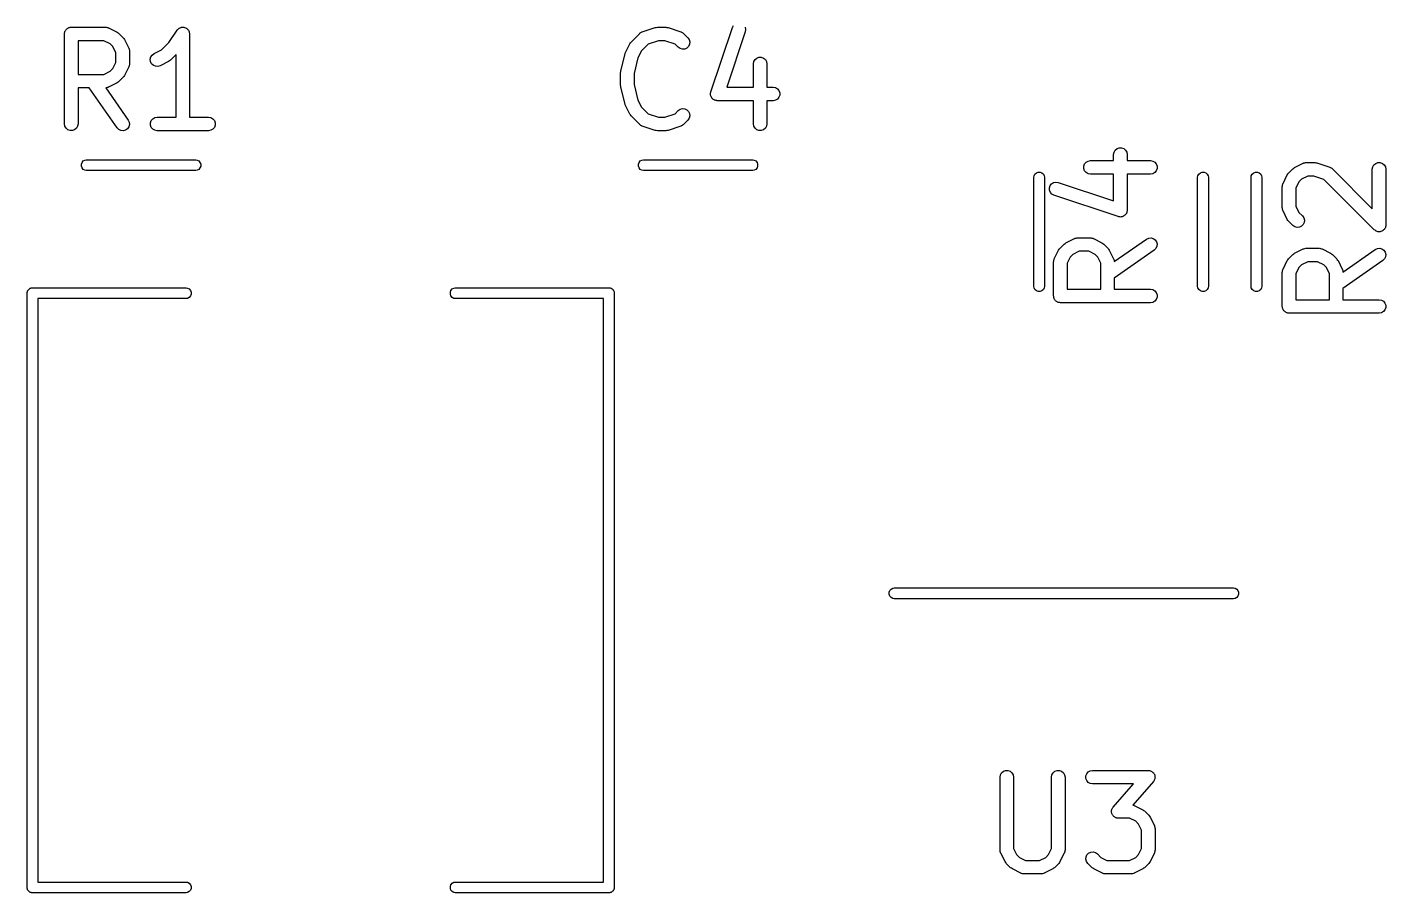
# Model space of a CAD drawing. Extents: x 51.7 to 144.6, y -96 to -33.3.
# Drawn here: x 119.42 to 134.51, y -70.84 to -61.23 of the extents above; entities that cross this region are included whole.
import ezdxf

# ---------------------------------------------------------------- set-up
doc = ezdxf.new("R2010")
doc.units = 0
doc.header["$MEASUREMENT"] = 0
doc.layers.add('BLACK', color=7, linetype='CONTINUOUS')

msp = doc.modelspace()

# ---------------------------------------------------------------- linework, layer by layer
at = {"layer": 'BLACK', "linetype": 'CONTINUOUS'}
for p, q in [((119.845, -61.27), (119.847, -61.2639)), ((119.847, -61.2639), (119.851, -61.2589)), ((119.851, -61.2589), (119.854, -61.2532)), ((119.854, -61.2532), (119.859, -61.249)), ((119.859, -61.249), (119.864, -61.2439)), ((119.864, -61.2439), (119.869, -61.2406)), ((119.869, -61.2406), (119.874, -61.2364)), ((119.874, -61.2364), (119.881, -61.2342)), ((119.881, -61.2342), (119.886, -61.2309)), ((119.886, -61.2309), (119.893, -61.2298)), ((119.893, -61.2298), (119.899, -61.2275)), ((119.899, -61.2275), (119.905, -61.2275)), ((119.905, -61.2275), (119.912, -61.2264)), ((119.912, -61.2264), (120.293, -61.2264)), ((120.293, -61.2264), (120.297, -61.2271)), ((120.297, -61.2271), (120.301, -61.2269)), ((120.301, -61.2269), (120.31, -61.2294)), ((120.31, -61.2294), (120.319, -61.2309)), ((120.319, -61.2309), (120.322, -61.2331)), ((120.322, -61.2331), (120.326, -61.2343)), ((120.326, -61.2343), (120.422, -61.2819)), ((120.996, -61.3965), (121.088, -61.2598)), ((121.088, -61.2598), (121.09, -61.2568)), ((121.09, -61.2568), (121.093, -61.2532)), ((121.093, -61.2532), (121.099, -61.2474)), ((121.099, -61.2474), (121.106, -61.2409)), ((121.106, -61.2409), (121.109, -61.2391)), ((121.109, -61.2391), (121.112, -61.2364)), ((121.112, -61.2364), (121.121, -61.2334)), ((121.121, -61.2334), (121.129, -61.2294)), ((121.129, -61.2294), (121.133, -61.2289)), ((121.133, -61.2289), (121.137, -61.2275)), ((121.137, -61.2275), (121.146, -61.2275)), ((121.146, -61.2275), (121.155, -61.2265)), ((121.155, -61.2265), (121.159, -61.2275)), ((121.159, -61.2275), (121.163, -61.2275)), ((121.163, -61.2275), (121.171, -61.2306)), ((121.171, -61.2306), (121.18, -61.2327)), ((121.18, -61.2327), (121.184, -61.235)), ((121.184, -61.235), (121.188, -61.2364)), ((121.188, -61.2364), (121.194, -61.2422)), ((121.194, -61.2422), (121.202, -61.2471)), ((121.202, -61.2471), (121.204, -61.2505)), ((121.204, -61.2505), (121.207, -61.2532)), ((121.207, -61.2532), (121.212, -61.2609)), ((121.212, -61.2609), (121.217, -61.2681)), ((126.254, -61.2778), (126.397, -61.2302)), ((126.397, -61.2302), (126.409, -61.2285)), ((126.409, -61.2285), (126.421, -61.2264)), ((126.421, -61.2264), (126.516, -61.2264)), ((126.516, -61.2264), (126.528, -61.2285)), ((126.528, -61.2285), (126.54, -61.2302)), ((126.54, -61.2302), (126.682, -61.2778)), ((127.016, -61.9443), (127.254, -61.23)), ((127.254, -61.23), (127.267, -61.2071)), ((127.395, -61.2262), (127.4, -61.2517)), ((127.4, -61.2517), (127.397, -61.2775)), ((119.837, -61.3014), (119.838, -61.2949)), ((119.837, -62.3014), (119.837, -61.3014)), ((119.838, -61.2884), (119.84, -61.2822)), ((119.838, -61.2949), (119.838, -61.2884)), ((119.84, -61.2822), (119.841, -61.2757)), ((119.841, -61.2757), (119.845, -61.27)), ((119.987, -61.3764), (119.987, -61.7502)), ((120.275, -61.3764), (119.987, -61.3764)), ((120.344, -61.4106), (120.275, -61.3764)), ((120.374, -61.441), (120.344, -61.4106)), ((120.422, -61.2819), (120.431, -61.2891)), ((120.431, -61.2891), (120.441, -61.296)), ((120.441, -61.296), (120.489, -61.3436)), ((120.489, -61.3436), (120.496, -61.3534)), ((120.496, -61.3534), (120.503, -61.3631)), ((120.503, -61.3631), (120.55, -61.4583)), ((120.915, -61.4778), (120.996, -61.3965)), ((121.217, -61.2681), (121.218, -61.2721)), ((121.218, -61.2721), (121.22, -61.2757)), ((121.22, -61.2757), (121.222, -61.2845)), ((121.222, -61.2845), (121.225, -61.2931)), ((121.225, -61.2931), (121.224, -61.2973)), ((121.224, -61.2973), (121.225, -61.3014)), ((121.225, -61.3014), (121.225, -62.2264)), ((126.068, -61.5059), (126.115, -61.4107)), ((126.115, -61.4107), (126.123, -61.401)), ((126.123, -61.401), (126.129, -61.3912)), ((126.129, -61.3912), (126.225, -61.296)), ((126.225, -61.296), (126.228, -61.2935)), ((126.228, -61.2935), (126.231, -61.2903)), ((126.231, -61.2903), (126.239, -61.2861)), ((126.239, -61.2861), (126.246, -61.281)), ((126.318, -61.4146), (126.244, -61.4887)), ((126.246, -61.281), (126.25, -61.2799)), ((126.25, -61.2799), (126.254, -61.2778)), ((126.433, -61.3764), (126.318, -61.4146)), ((126.504, -61.3764), (126.433, -61.3764)), ((126.618, -61.4146), (126.504, -61.3764)), ((126.653, -61.4497), (126.618, -61.4146)), ((126.682, -61.2778), (126.686, -61.2799)), ((126.686, -61.2799), (126.69, -61.281)), ((126.69, -61.281), (126.698, -61.2861)), ((126.698, -61.2861), (126.705, -61.2903)), ((126.705, -61.2903), (126.708, -61.2935)), ((126.708, -61.2935), (126.712, -61.296)), ((126.712, -61.296), (126.759, -61.3436)), ((126.759, -61.3436), (126.774, -61.3649)), ((126.779, -61.416), (126.768, -61.4396)), ((126.774, -61.3649), (126.781, -61.3901)), ((126.781, -61.3901), (126.779, -61.416)), ((127.397, -61.2775), (127.191, -61.893)), ((120.408, -61.5096), (120.374, -61.441)), ((120.408, -61.617), (120.408, -61.5096)), ((120.55, -61.4583), (120.552, -61.4625)), ((120.552, -61.4625), (120.554, -61.4662)), ((120.554, -61.4662), (120.555, -61.4749)), ((120.555, -61.4749), (120.558, -61.4833)), ((120.558, -61.4833), (120.558, -61.4876)), ((120.558, -61.4876), (120.558, -61.4919)), ((120.558, -61.4919), (120.558, -61.6347)), ((120.789, -61.5826), (120.795, -61.5573)), ((120.795, -61.5573), (120.81, -61.5355)), ((120.81, -61.5355), (120.831, -61.52)), ((120.831, -61.52), (120.915, -61.4778)), ((121.075, -61.5301), (121.013, -61.5925)), ((121.075, -62.2264), (121.075, -61.5301)), ((126.015, -61.7118), (126.062, -61.5213)), ((126.062, -61.5213), (126.065, -61.5138)), ((126.065, -61.5138), (126.068, -61.5059)), ((126.206, -61.5657), (126.162, -61.7392)), ((126.244, -61.4887), (126.206, -61.5657)), ((126.675, -61.4646), (126.653, -61.4497)), ((126.7, -61.4713), (126.675, -61.4646)), ((126.726, -61.4691), (126.7, -61.4713)), ((126.749, -61.4581), (126.726, -61.4691)), ((126.768, -61.4396), (126.749, -61.4581)), ((127.526, -61.5698), (127.55, -61.5609)), ((127.55, -61.5609), (127.576, -61.5609)), ((127.576, -61.5609), (127.601, -61.5698)), ((120.275, -61.7502), (120.344, -61.7159)), ((120.344, -61.7159), (120.374, -61.6855)), ((120.374, -61.6855), (120.408, -61.617)), ((120.55, -61.6683), (120.503, -61.7635)), ((120.552, -61.6641), (120.55, -61.6683)), ((120.554, -61.6604), (120.552, -61.6641)), ((120.555, -61.6517), (120.554, -61.6604)), ((120.558, -61.6433), (120.555, -61.6517)), ((120.558, -61.6347), (120.558, -61.639)), ((120.558, -61.639), (120.558, -61.6433)), ((120.792, -61.6085), (120.789, -61.5826)), ((120.804, -61.6318), (120.792, -61.6085)), ((120.823, -61.6497), (120.804, -61.6318)), ((120.847, -61.66), (120.823, -61.6497)), ((120.873, -61.6616), (120.847, -61.66)), ((120.898, -61.6542), (120.873, -61.6616)), ((120.993, -61.6066), (120.898, -61.6542)), ((121.003, -61.5994), (120.993, -61.6066)), ((121.013, -61.5925), (121.003, -61.5994)), ((126.014, -61.7209), (126.015, -61.7118)), ((127.488, -61.6347), (127.493, -61.6091)), ((127.488, -61.893), (127.488, -61.6347)), ((127.493, -61.6091), (127.506, -61.5865)), ((127.506, -61.5865), (127.526, -61.5698)), ((127.601, -61.5698), (127.621, -61.5865)), ((127.621, -61.5865), (127.634, -61.6091)), ((127.634, -61.6091), (127.638, -61.6347)), ((127.638, -61.6347), (127.638, -61.893)), ((119.987, -61.7502), (120.275, -61.7502)), ((120.422, -61.8447), (120.326, -61.8923)), ((120.431, -61.8375), (120.422, -61.8447)), ((120.441, -61.8306), (120.431, -61.8375)), ((120.489, -61.783), (120.441, -61.8306)), ((120.496, -61.7732), (120.489, -61.783)), ((120.503, -61.7635), (120.496, -61.7732)), ((126.012, -61.73), (126.014, -61.7209)), ((126.012, -61.8728), (126.012, -61.73)), ((126.162, -61.7392), (126.162, -61.8636)), ((126.162, -61.8636), (126.206, -62.0371)), ((120.111, -61.9002), (119.987, -61.9002)), ((119.987, -61.9002), (119.987, -62.3014)), ((120.422, -62.3444), (120.111, -61.9002)), ((120.297, -61.8994), (120.294, -61.9)), ((120.294, -61.9), (120.545, -62.2584)), ((120.301, -61.8997), (120.297, -61.8994)), ((120.31, -61.8972), (120.301, -61.8997)), ((120.319, -61.8957), (120.31, -61.8972)), ((120.322, -61.8935), (120.319, -61.8957)), ((120.326, -61.8923), (120.322, -61.8935)), ((126.014, -61.8818), (126.012, -61.8728)), ((126.015, -61.891), (126.014, -61.8818)), ((126.062, -62.0815), (126.015, -61.891)), ((127.012, -61.9701), (127.013, -61.9626)), ((127.013, -61.9755), (127.012, -61.9701)), ((127.013, -61.955), (127.015, -61.9498)), ((127.013, -61.9626), (127.013, -61.955)), ((127.013, -61.9811), (127.013, -61.9755)), ((127.016, -61.9882), (127.013, -61.9811)), ((127.015, -61.9498), (127.016, -61.9443)), ((127.018, -61.9956), (127.016, -61.9882)), ((127.02, -62.0003), (127.018, -61.9956)), ((127.022, -62.0055), (127.02, -62.0003)), ((127.027, -62.0114), (127.022, -62.0055)), ((127.031, -62.0178), (127.027, -62.0114)), ((127.036, -62.0213), (127.031, -62.0178)), ((127.191, -61.893), (127.488, -61.893)), ((127.638, -61.893), (127.706, -61.893)), ((127.706, -61.893), (127.732, -61.8976)), ((127.732, -61.8976), (127.755, -61.9106)), ((127.755, -61.9106), (127.771, -61.9305)), ((127.771, -62.0055), (127.755, -62.0255)), ((127.771, -61.9305), (127.78, -61.955)), ((127.78, -61.9811), (127.771, -62.0055)), ((127.78, -61.955), (127.78, -61.9811)), ((126.065, -62.089), (126.062, -62.0815)), ((126.068, -62.0968), (126.065, -62.089)), ((126.115, -62.1921), (126.068, -62.0968)), ((126.206, -62.0371), (126.244, -62.1141)), ((126.244, -62.1141), (126.318, -62.1882)), ((126.618, -62.1882), (126.653, -62.1531)), ((126.653, -62.1531), (126.675, -62.1382)), ((126.675, -62.1382), (126.7, -62.1314)), ((126.7, -62.1314), (126.726, -62.1337)), ((126.726, -62.1337), (126.749, -62.1447)), ((126.749, -62.1447), (126.768, -62.1631)), ((126.768, -62.1631), (126.779, -62.1867)), ((127.039, -62.0255), (127.036, -62.0213)), ((127.046, -62.0293), (127.039, -62.0255)), ((127.052, -62.034), (127.046, -62.0293)), ((127.057, -62.0358), (127.052, -62.034)), ((127.062, -62.0385), (127.057, -62.0358)), ((127.069, -62.0398), (127.062, -62.0385)), ((127.076, -62.0422), (127.069, -62.0398)), ((127.082, -62.0421), (127.076, -62.0422)), ((127.087, -62.043), (127.082, -62.0421)), ((127.488, -62.043), (127.087, -62.043)), ((127.488, -62.3014), (127.488, -62.043)), ((127.706, -62.043), (127.638, -62.043)), ((127.638, -62.043), (127.638, -62.3014)), ((127.732, -62.0385), (127.706, -62.043)), ((127.755, -62.0255), (127.732, -62.0385)), ((119.841, -62.327), (119.837, -62.3014)), ((119.987, -62.3014), (119.982, -62.327)), ((120.545, -62.2584), (120.556, -62.282)), ((120.558, -62.3079), (120.551, -62.3331)), ((120.556, -62.282), (120.558, -62.3079)), ((120.79, -62.2884), (120.799, -62.2639)), ((120.79, -62.3144), (120.79, -62.2884)), ((120.799, -62.3389), (120.79, -62.3144)), ((120.799, -62.2639), (120.816, -62.2439)), ((120.816, -62.2439), (120.839, -62.2309)), ((120.839, -62.2309), (120.864, -62.2264)), ((120.864, -62.2264), (121.075, -62.2264)), ((121.225, -62.2264), (121.436, -62.2264)), ((121.436, -62.2264), (121.461, -62.2309)), ((121.461, -62.2309), (121.484, -62.2439)), ((121.484, -62.2439), (121.501, -62.2639)), ((121.501, -62.2639), (121.51, -62.2884)), ((121.51, -62.3144), (121.501, -62.3389)), ((121.51, -62.2884), (121.51, -62.3144)), ((126.123, -62.2017), (126.115, -62.1921)), ((126.129, -62.2116), (126.123, -62.2017)), ((126.225, -62.3068), (126.129, -62.2116)), ((126.228, -62.3093), (126.225, -62.3068)), ((126.231, -62.3125), (126.228, -62.3093)), ((126.239, -62.3167), (126.231, -62.3125)), ((126.246, -62.3217), (126.239, -62.3167)), ((126.25, -62.3229), (126.246, -62.3217)), ((126.318, -62.1882), (126.433, -62.2264)), ((126.433, -62.2264), (126.504, -62.2264)), ((126.504, -62.2264), (126.618, -62.1882)), ((126.69, -62.3217), (126.686, -62.3229)), ((126.698, -62.3167), (126.69, -62.3217)), ((126.705, -62.3125), (126.698, -62.3167)), ((126.708, -62.3093), (126.705, -62.3125)), ((126.712, -62.3068), (126.708, -62.3093)), ((126.759, -62.2592), (126.712, -62.3068)), ((126.774, -62.2378), (126.759, -62.2592)), ((126.781, -62.2127), (126.774, -62.2378)), ((126.779, -62.1867), (126.781, -62.2127)), ((127.493, -62.327), (127.488, -62.3014)), ((127.638, -62.3014), (127.634, -62.327)), ((119.854, -62.3496), (119.841, -62.327)), ((119.874, -62.3663), (119.854, -62.3496)), ((119.899, -62.3752), (119.874, -62.3663)), ((119.925, -62.3752), (119.899, -62.3752)), ((119.949, -62.3663), (119.925, -62.3752)), ((119.969, -62.3496), (119.949, -62.3663)), ((119.982, -62.327), (119.969, -62.3496)), ((120.44, -62.3628), (120.422, -62.3444)), ((120.464, -62.3738), (120.44, -62.3628)), ((120.49, -62.3761), (120.464, -62.3738)), ((120.515, -62.3694), (120.49, -62.3761)), ((120.536, -62.3544), (120.515, -62.3694)), ((120.551, -62.3331), (120.536, -62.3544)), ((120.816, -62.3588), (120.799, -62.3389)), ((120.839, -62.3719), (120.816, -62.3588)), ((120.864, -62.3764), (120.839, -62.3719)), ((121.436, -62.3764), (120.864, -62.3764)), ((121.461, -62.3719), (121.436, -62.3764)), ((121.484, -62.3588), (121.461, -62.3719)), ((121.501, -62.3389), (121.484, -62.3588)), ((126.254, -62.3249), (126.25, -62.3229)), ((126.397, -62.3725), (126.254, -62.3249)), ((126.409, -62.3743), (126.397, -62.3725)), ((126.421, -62.3764), (126.409, -62.3743)), ((126.516, -62.3764), (126.421, -62.3764)), ((126.528, -62.3743), (126.516, -62.3764)), ((126.54, -62.3725), (126.528, -62.3743)), ((126.682, -62.3249), (126.54, -62.3725)), ((126.686, -62.3229), (126.682, -62.3249)), ((127.506, -62.3496), (127.493, -62.327)), ((127.526, -62.3663), (127.506, -62.3496)), ((127.55, -62.3752), (127.526, -62.3663)), ((127.576, -62.3752), (127.55, -62.3752)), ((127.601, -62.3663), (127.576, -62.3752)), ((127.621, -62.3496), (127.601, -62.3663)), ((127.634, -62.327), (127.621, -62.3496)), ((131.489, -62.6407), (131.494, -62.615)), ((131.494, -62.615), (131.507, -62.5925)), ((131.507, -62.5925), (131.527, -62.5757)), ((131.527, -62.5757), (131.551, -62.5668)), ((131.551, -62.5668), (131.577, -62.5668)), ((131.577, -62.5668), (131.602, -62.5757)), ((131.602, -62.5757), (131.621, -62.5925)), ((131.621, -62.5925), (131.635, -62.615)), ((131.635, -62.615), (131.639, -62.6407)), ((120.024, -62.7484), (120.032, -62.7285)), ((120.024, -62.7696), (120.024, -62.7484)), ((120.032, -62.7895), (120.024, -62.7696)), ((120.032, -62.7285), (120.045, -62.7123)), ((120.045, -62.7123), (120.064, -62.7017)), ((120.064, -62.7017), (120.079, -62.699)), ((120.079, -62.699), (121.294, -62.699)), ((121.294, -62.699), (121.309, -62.7017)), ((121.309, -62.7017), (121.328, -62.7123)), ((121.328, -62.7123), (121.341, -62.7285)), ((121.341, -62.7285), (121.349, -62.7484)), ((121.349, -62.7696), (121.341, -62.7895)), ((121.349, -62.7484), (121.349, -62.7696)), ((126.211, -62.7484), (126.218, -62.7285)), ((126.211, -62.7696), (126.211, -62.7484)), ((126.218, -62.7895), (126.211, -62.7696)), ((126.218, -62.7285), (126.232, -62.7123)), ((126.232, -62.7123), (126.25, -62.7017)), ((126.25, -62.7017), (126.266, -62.699)), ((126.266, -62.699), (127.48, -62.699)), ((127.48, -62.699), (127.496, -62.7017)), ((127.496, -62.7017), (127.514, -62.7123)), ((127.514, -62.7123), (127.528, -62.7285)), ((127.528, -62.7285), (127.535, -62.7484)), ((127.535, -62.7696), (127.528, -62.7895)), ((127.535, -62.7484), (127.535, -62.7696)), ((131.157, -62.7705), (131.166, -62.746)), ((131.157, -62.7965), (131.157, -62.7705)), ((131.166, -62.746), (131.183, -62.7261)), ((131.183, -62.7261), (131.205, -62.713)), ((131.205, -62.713), (131.231, -62.7085)), ((131.231, -62.7085), (131.489, -62.7085)), ((131.489, -62.7085), (131.489, -62.6407)), ((131.639, -62.6407), (131.639, -62.7085)), ((131.639, -62.7085), (131.897, -62.7085)), ((131.897, -62.7085), (131.923, -62.713)), ((131.923, -62.713), (131.946, -62.7261)), ((131.946, -62.7261), (131.962, -62.746)), ((131.962, -62.746), (131.971, -62.7705)), ((131.971, -62.7705), (131.971, -62.7965)), ((133.499, -62.7853), (133.594, -62.7377)), ((133.594, -62.7377), (133.598, -62.7365)), ((133.598, -62.7365), (133.602, -62.7343)), ((133.602, -62.7343), (133.611, -62.7328)), ((133.611, -62.7328), (133.619, -62.7303)), ((133.619, -62.7303), (133.624, -62.7305)), ((133.624, -62.7305), (133.628, -62.7298)), ((133.628, -62.7298), (133.723, -62.7298)), ((133.723, -62.7298), (133.735, -62.7319)), ((133.735, -62.7319), (133.747, -62.7336)), ((133.747, -62.7336), (133.89, -62.7813)), ((134.367, -62.7791), (134.38, -62.7566)), ((134.38, -62.7566), (134.4, -62.7398)), ((134.4, -62.7398), (134.424, -62.7309)), ((134.424, -62.7309), (134.45, -62.7309)), ((134.45, -62.7309), (134.475, -62.7398)), ((134.475, -62.7398), (134.495, -62.7566)), ((134.495, -62.7566), (134.508, -62.7791)), ((120.045, -62.8057), (120.032, -62.7895)), ((120.064, -62.8163), (120.045, -62.8057)), ((120.079, -62.819), (120.064, -62.8163)), ((121.294, -62.819), (120.079, -62.819)), ((121.309, -62.8163), (121.294, -62.819)), ((121.328, -62.8057), (121.309, -62.8163)), ((121.341, -62.7895), (121.328, -62.8057)), ((126.232, -62.8057), (126.218, -62.7895)), ((126.25, -62.8163), (126.232, -62.8057)), ((126.266, -62.819), (126.25, -62.8163)), ((127.48, -62.819), (126.266, -62.819)), ((127.496, -62.8163), (127.48, -62.819)), ((127.514, -62.8057), (127.496, -62.8163)), ((127.528, -62.7895), (127.514, -62.8057)), ((130.602, -62.8927), (130.605, -62.8771)), ((130.602, -64.1073), (130.602, -62.8927)), ((130.605, -62.8771), (130.615, -62.8588)), ((130.615, -62.8588), (130.632, -62.8452)), ((130.632, -62.8452), (130.651, -62.8379)), ((130.651, -62.8379), (130.673, -62.8379)), ((130.673, -62.8379), (130.692, -62.8452)), ((130.692, -62.8452), (130.709, -62.8588)), ((130.709, -62.8588), (130.719, -62.8771)), ((130.719, -62.8771), (130.722, -62.8927)), ((130.722, -62.8927), (130.722, -64.1073)), ((131.166, -62.821), (131.157, -62.7965)), ((131.183, -62.841), (131.166, -62.821)), ((131.205, -62.854), (131.183, -62.841)), ((131.231, -62.8585), (131.205, -62.854)), ((131.489, -62.8585), (131.231, -62.8585)), ((131.489, -63.1557), (131.489, -62.8585)), ((131.897, -62.8585), (131.639, -62.8585)), ((131.639, -62.8585), (131.639, -63.2597)), ((131.923, -62.854), (131.897, -62.8585)), ((131.946, -62.841), (131.923, -62.854)), ((131.962, -62.821), (131.946, -62.841)), ((131.971, -62.7965), (131.962, -62.821)), ((132.422, -62.8927), (132.425, -62.8771)), ((132.422, -64.1073), (132.422, -62.8927)), ((132.425, -62.8771), (132.435, -62.8588)), ((132.435, -62.8588), (132.452, -62.8452)), ((132.452, -62.8452), (132.471, -62.8379)), ((132.471, -62.8379), (132.493, -62.8379)), ((132.493, -62.8379), (132.512, -62.8452)), ((132.512, -62.8452), (132.529, -62.8588)), ((132.529, -62.8588), (132.539, -62.8771)), ((132.539, -62.8771), (132.542, -62.8927)), ((132.542, -62.8927), (132.542, -64.1073)), ((133.015, -62.8927), (133.018, -62.8771)), ((133.015, -64.1073), (133.015, -62.8927)), ((133.018, -62.8771), (133.028, -62.8588)), ((133.028, -62.8588), (133.045, -62.8452)), ((133.045, -62.8452), (133.064, -62.8379)), ((133.064, -62.8379), (133.086, -62.8379)), ((133.086, -62.8379), (133.105, -62.8452)), ((133.105, -62.8452), (133.122, -62.8588)), ((133.122, -62.8588), (133.132, -62.8771)), ((133.132, -62.8771), (133.135, -62.8927)), ((133.135, -62.8927), (133.135, -64.1073)), ((133.37, -62.9617), (133.418, -62.8665)), ((133.418, -62.8665), (133.425, -62.8568)), ((133.425, -62.8568), (133.432, -62.847)), ((133.432, -62.847), (133.48, -62.7994)), ((133.48, -62.7994), (133.489, -62.7925)), ((133.489, -62.7925), (133.499, -62.7853)), ((133.577, -62.914), (133.547, -62.9444)), ((133.646, -62.8798), (133.577, -62.914)), ((133.711, -62.8798), (133.646, -62.8798)), ((133.825, -62.918), (133.711, -62.8798)), ((134.384, -63.4769), (133.825, -62.918)), ((133.89, -62.7813), (133.893, -62.7833)), ((133.893, -62.7833), (133.898, -62.7844)), ((133.898, -62.7844), (133.905, -62.7895)), ((133.905, -62.7895), (133.913, -62.7937)), ((133.913, -62.7937), (133.915, -62.7969)), ((133.915, -62.7969), (133.919, -62.7994)), ((133.919, -62.7994), (134.362, -63.2428)), ((134.362, -62.8048), (134.367, -62.7791)), ((134.362, -63.2428), (134.362, -62.8048)), ((134.508, -62.7791), (134.512, -62.8048)), ((134.512, -62.8048), (134.512, -63.4238)), ((130.776, -63.0106), (130.784, -62.9859)), ((130.776, -63.0367), (130.776, -63.0106)), ((130.786, -63.0609), (130.776, -63.0367)), ((130.784, -62.9859), (130.8, -62.9655)), ((130.803, -63.0804), (130.786, -63.0609)), ((130.8, -62.9655), (130.822, -62.9519)), ((130.822, -62.9519), (130.848, -62.9466)), ((130.848, -62.9466), (130.873, -62.9505)), ((130.873, -62.9505), (131.489, -63.1557)), ((133.362, -62.9953), (133.363, -62.991)), ((133.362, -63.2334), (133.362, -62.9953)), ((133.363, -62.9867), (133.365, -62.9783)), ((133.363, -62.991), (133.363, -62.9867)), ((133.365, -62.9783), (133.367, -62.9696)), ((133.367, -62.9696), (133.369, -62.9659)), ((133.369, -62.9659), (133.37, -62.9617)), ((133.547, -62.9444), (133.512, -63.013)), ((133.512, -63.013), (133.512, -63.2157)), ((130.826, -63.0928), (130.803, -63.0804)), ((131.54, -63.3309), (130.826, -63.0928)), ((133.512, -63.2157), (133.547, -63.2842)), ((131.546, -63.3317), (131.54, -63.3309)), ((131.551, -63.3336), (131.546, -63.3317)), ((131.559, -63.3336), (131.551, -63.3336)), ((131.566, -63.3347), (131.559, -63.3336)), ((131.572, -63.3336), (131.566, -63.3347)), ((131.577, -63.3336), (131.572, -63.3336)), ((131.584, -63.331), (131.577, -63.3336)), ((131.592, -63.3295), (131.584, -63.331)), ((131.596, -63.3266), (131.592, -63.3295)), ((131.602, -63.3247), (131.596, -63.3266)), ((131.607, -63.3198), (131.602, -63.3247)), ((131.614, -63.3158), (131.607, -63.3198)), ((131.617, -63.3115), (131.614, -63.3158)), ((131.621, -63.3079), (131.617, -63.3115)), ((131.625, -63.3014), (131.621, -63.3079)), ((131.63, -63.2954), (131.625, -63.3014)), ((131.632, -63.2902), (131.63, -63.2954)), ((131.635, -63.2854), (131.632, -63.2902)), ((131.636, -63.2779), (131.635, -63.2854)), ((131.638, -63.2707), (131.636, -63.2779)), ((131.639, -63.2597), (131.638, -63.2652)), ((131.638, -63.2652), (131.638, -63.2707)), ((133.363, -63.2376), (133.362, -63.2334)), ((133.363, -63.2419), (133.363, -63.2376)), ((133.365, -63.2504), (133.363, -63.2419)), ((133.367, -63.259), (133.365, -63.2504)), ((133.369, -63.2628), (133.367, -63.259)), ((133.37, -63.2669), (133.369, -63.2628)), ((133.418, -63.3621), (133.37, -63.2669)), ((133.425, -63.3718), (133.418, -63.3621)), ((133.432, -63.3816), (133.425, -63.3718)), ((133.547, -63.2842), (133.586, -63.3232)), ((133.586, -63.3232), (133.601, -63.3445)), ((133.601, -63.3445), (133.607, -63.3697)), ((133.607, -63.3697), (133.605, -63.3956)), ((133.48, -63.4292), (133.432, -63.3816)), ((133.501, -63.4442), (133.48, -63.4292)), ((133.526, -63.4509), (133.501, -63.4442)), ((133.552, -63.4487), (133.526, -63.4509)), ((133.576, -63.4377), (133.552, -63.4487)), ((133.594, -63.4192), (133.576, -63.4377)), ((133.605, -63.3956), (133.594, -63.4192)), ((134.392, -63.4825), (134.384, -63.4769)), ((134.4, -63.4888), (134.392, -63.4825)), ((134.403, -63.4899), (134.4, -63.4888)), ((134.406, -63.4918), (134.403, -63.4899)), ((134.415, -63.4943), (134.406, -63.4918)), ((134.424, -63.4977), (134.415, -63.4943)), ((134.428, -63.4977), (134.424, -63.4977)), ((134.431, -63.4985), (134.428, -63.4977)), ((134.441, -63.4977), (134.431, -63.4985)), ((134.45, -63.4977), (134.441, -63.4977)), ((134.454, -63.4966), (134.45, -63.4977)), ((134.457, -63.4963), (134.454, -63.4966)), ((134.466, -63.4921), (134.457, -63.4963)), ((134.475, -63.4888), (134.466, -63.4921)), ((134.477, -63.4867), (134.475, -63.4888)), ((134.48, -63.4853), (134.477, -63.4867)), ((134.487, -63.4783), (134.48, -63.4853)), ((134.495, -63.472), (134.487, -63.4783)), ((134.496, -63.4692), (134.495, -63.472)), ((134.499, -63.4669), (134.496, -63.4692)), ((134.503, -63.458), (134.499, -63.4669)), ((134.508, -63.4495), (134.503, -63.458)), ((134.51, -63.4432), (134.508, -63.4462)), ((134.508, -63.4462), (134.508, -63.4495)), ((134.511, -63.4335), (134.51, -63.4432)), ((134.512, -63.4238), (134.511, -63.4335)), ((130.892, -63.6829), (130.94, -63.6353)), ((130.94, -63.6353), (130.949, -63.6284)), ((130.949, -63.6284), (130.959, -63.6212)), ((130.959, -63.6212), (131.054, -63.5736)), ((131.054, -63.5736), (131.058, -63.5724)), ((131.058, -63.5724), (131.062, -63.5702)), ((131.062, -63.5702), (131.071, -63.5687)), ((131.071, -63.5687), (131.079, -63.5662)), ((131.079, -63.5662), (131.084, -63.5664)), ((131.084, -63.5664), (131.088, -63.5657)), ((131.088, -63.5657), (131.231, -63.5657)), ((131.231, -63.5657), (131.235, -63.5664)), ((131.235, -63.5664), (131.239, -63.5662)), ((131.239, -63.5662), (131.248, -63.5687)), ((131.248, -63.5687), (131.256, -63.5702)), ((131.256, -63.5702), (131.26, -63.5724)), ((131.26, -63.5724), (131.264, -63.5736)), ((131.264, -63.5736), (131.359, -63.6212)), ((131.359, -63.6212), (131.369, -63.6284)), ((131.369, -63.6284), (131.379, -63.6353)), ((131.379, -63.6353), (131.427, -63.6829)), ((131.496, -63.8301), (131.854, -63.5792)), ((131.854, -63.5792), (131.878, -63.5682)), ((131.878, -63.5682), (131.904, -63.566)), ((131.904, -63.566), (131.929, -63.5727)), ((131.929, -63.5727), (131.95, -63.5876)), ((131.95, -63.5876), (131.965, -63.609)), ((131.97, -63.6601), (131.959, -63.6837)), ((131.965, -63.609), (131.972, -63.6341)), ((131.972, -63.6341), (131.97, -63.6601)), ((130.822, -63.8311), (130.823, -63.8269)), ((130.823, -63.8226), (130.825, -63.8141)), ((130.823, -63.8269), (130.823, -63.8226)), ((130.825, -63.8141), (130.827, -63.8055)), ((130.827, -63.8055), (130.829, -63.8017)), ((130.829, -63.8017), (130.83, -63.7976)), ((130.83, -63.7976), (130.878, -63.7024)), ((130.878, -63.7024), (130.885, -63.6927)), ((130.885, -63.6927), (130.892, -63.6829)), ((131.007, -63.7803), (130.972, -63.8488)), ((131.037, -63.7499), (131.007, -63.7803)), ((131.106, -63.7157), (131.037, -63.7499)), ((131.213, -63.7157), (131.106, -63.7157)), ((131.282, -63.7499), (131.213, -63.7157)), ((131.312, -63.7803), (131.282, -63.7499)), ((131.346, -63.8488), (131.312, -63.7803)), ((131.427, -63.6829), (131.433, -63.6927)), ((131.433, -63.6927), (131.441, -63.7024)), ((131.441, -63.7024), (131.488, -63.7976)), ((131.488, -63.7976), (131.49, -63.8017)), ((131.49, -63.8017), (131.492, -63.8055)), ((131.492, -63.8055), (131.493, -63.8141)), ((131.493, -63.8141), (131.496, -63.8226)), ((131.496, -63.8226), (131.495, -63.8269)), ((131.495, -63.8269), (131.496, -63.8301)), ((131.94, -63.7021), (131.496, -64.013)), ((131.959, -63.6837), (131.94, -63.7021)), ((133.37, -63.9141), (133.418, -63.8189)), ((133.418, -63.8189), (133.425, -63.8092)), ((133.425, -63.8092), (133.432, -63.7994)), ((133.432, -63.7994), (133.48, -63.7518)), ((133.48, -63.7518), (133.489, -63.7449)), ((133.489, -63.7449), (133.499, -63.7377)), ((133.499, -63.7377), (133.594, -63.6901)), ((133.594, -63.6901), (133.598, -63.6889)), ((133.598, -63.6889), (133.602, -63.6867)), ((133.602, -63.6867), (133.611, -63.6852)), ((133.611, -63.6852), (133.619, -63.6827)), ((133.619, -63.6827), (133.624, -63.6829)), ((133.624, -63.6829), (133.628, -63.6822)), ((133.628, -63.6822), (133.771, -63.6822)), ((133.771, -63.6822), (133.775, -63.6829)), ((133.775, -63.6829), (133.779, -63.6827)), ((133.779, -63.6827), (133.788, -63.6852)), ((133.788, -63.6852), (133.796, -63.6867)), ((133.796, -63.6867), (133.8, -63.6889)), ((133.8, -63.6889), (133.804, -63.6901)), ((133.804, -63.6901), (133.899, -63.7377)), ((133.899, -63.7377), (133.909, -63.7449)), ((133.909, -63.7449), (133.919, -63.7518)), ((133.919, -63.7518), (133.967, -63.7994)), ((133.967, -63.7994), (133.973, -63.8092)), ((133.973, -63.8092), (133.981, -63.8189)), ((133.981, -63.8189), (134.028, -63.9141)), ((134.036, -63.9466), (134.394, -63.6957)), ((134.48, -63.8186), (134.036, -64.1295)), ((134.394, -63.6957), (134.418, -63.6847)), ((134.418, -63.6847), (134.444, -63.6825)), ((134.444, -63.6825), (134.469, -63.6892)), ((134.469, -63.6892), (134.49, -63.7041)), ((134.499, -63.8002), (134.48, -63.8186)), ((134.49, -63.7041), (134.505, -63.7255)), ((134.51, -63.7766), (134.499, -63.8002)), ((134.505, -63.7255), (134.512, -63.7506)), ((134.512, -63.7506), (134.51, -63.7766)), ((130.822, -64.2121), (130.822, -63.8311)), ((130.972, -63.8488), (130.972, -64.1371)), ((131.346, -64.1371), (131.346, -63.8488)), ((133.362, -63.9476), (133.363, -63.9434)), ((133.362, -64.3286), (133.362, -63.9476)), ((133.363, -63.9391), (133.365, -63.9306)), ((133.363, -63.9434), (133.363, -63.9391)), ((133.365, -63.9306), (133.367, -63.922)), ((133.367, -63.922), (133.369, -63.9182)), ((133.369, -63.9182), (133.37, -63.9141)), ((133.547, -63.8968), (133.512, -63.9653)), ((133.512, -63.9653), (133.512, -64.2536)), ((133.577, -63.8664), (133.547, -63.8968)), ((133.646, -63.8322), (133.577, -63.8664)), ((133.753, -63.8322), (133.646, -63.8322)), ((133.822, -63.8664), (133.753, -63.8322)), ((133.852, -63.8968), (133.822, -63.8664)), ((133.886, -63.9653), (133.852, -63.8968)), ((133.886, -64.2536), (133.886, -63.9653)), ((134.028, -63.9141), (134.03, -63.9182)), ((134.03, -63.9182), (134.032, -63.922)), ((134.032, -63.922), (134.033, -63.9306)), ((134.033, -63.9306), (134.036, -63.9391)), ((134.036, -63.9391), (134.035, -63.9434)), ((134.035, -63.9434), (134.036, -63.9466)), ((119.443, -64.1343), (119.447, -64.1317)), ((119.447, -64.1317), (119.452, -64.1282)), ((119.452, -64.1282), (119.457, -64.1264)), ((119.457, -64.1264), (119.461, -64.1237)), ((119.461, -64.1237), (119.466, -64.1228)), ((119.466, -64.1228), (119.471, -64.121)), ((119.471, -64.121), (119.477, -64.121)), ((119.477, -64.121), (119.477, -64.121)), ((119.477, -64.121), (121.187, -64.121)), ((121.187, -64.121), (121.203, -64.1237)), ((121.203, -64.1237), (121.221, -64.1343)), ((124.143, -64.1343), (124.161, -64.1237)), ((124.161, -64.1237), (124.177, -64.121)), ((124.177, -64.121), (125.887, -64.121)), ((125.887, -64.121), (125.893, -64.121)), ((125.887, -64.121), (125.887, -64.121)), ((125.893, -64.121), (125.898, -64.1228)), ((125.898, -64.1228), (125.903, -64.1237)), ((125.903, -64.1237), (125.907, -64.1264)), ((125.907, -64.1264), (125.912, -64.1282)), ((125.912, -64.1282), (125.917, -64.1317)), ((125.917, -64.1317), (125.921, -64.1343)), ((130.605, -64.1229), (130.602, -64.1073)), ((130.615, -64.1412), (130.605, -64.1229)), ((130.719, -64.1229), (130.709, -64.1412)), ((130.722, -64.1073), (130.719, -64.1229)), ((131.496, -64.013), (131.496, -64.1371)), ((132.425, -64.1229), (132.422, -64.1073)), ((132.435, -64.1412), (132.425, -64.1229)), ((132.539, -64.1229), (132.529, -64.1412)), ((132.542, -64.1073), (132.539, -64.1229)), ((133.018, -64.1229), (133.015, -64.1073)), ((133.028, -64.1412), (133.018, -64.1229)), ((133.132, -64.1229), (133.122, -64.1412)), ((133.135, -64.1073), (133.132, -64.1229)), ((134.036, -64.1295), (134.036, -64.2536)), ((119.422, -64.1704), (119.424, -64.1654)), ((119.422, -64.1758), (119.422, -64.1704)), ((119.422, -70.7862), (119.422, -64.1758)), ((119.424, -64.1654), (119.425, -64.1602)), ((119.425, -64.1602), (119.427, -64.1556)), ((119.427, -64.1556), (119.429, -64.1505)), ((119.429, -64.1505), (119.433, -64.1464)), ((119.433, -64.1464), (119.435, -64.1418)), ((119.435, -64.1418), (119.439, -64.1384)), ((119.439, -64.1384), (119.443, -64.1343)), ((121.187, -64.241), (119.542, -64.241)), ((119.542, -64.241), (119.542, -70.721)), ((121.203, -64.2383), (121.187, -64.241)), ((121.221, -64.2277), (121.203, -64.2383)), ((121.221, -64.1343), (121.235, -64.1505)), ((121.235, -64.2115), (121.221, -64.2277)), ((121.235, -64.1505), (121.242, -64.1704)), ((121.242, -64.1916), (121.235, -64.2115)), ((121.242, -64.1704), (121.242, -64.1916)), ((124.122, -64.1704), (124.129, -64.1505)), ((124.122, -64.1916), (124.122, -64.1704)), ((124.129, -64.2115), (124.122, -64.1916)), ((124.129, -64.1505), (124.143, -64.1343)), ((124.143, -64.2277), (124.129, -64.2115)), ((124.161, -64.2383), (124.143, -64.2277)), ((124.177, -64.241), (124.161, -64.2383)), ((125.822, -64.241), (124.177, -64.241)), ((125.822, -70.721), (125.822, -64.241)), ((125.921, -64.1343), (125.925, -64.1384)), ((125.925, -64.1384), (125.929, -64.1418)), ((125.929, -64.1418), (125.931, -64.1465)), ((125.931, -64.1465), (125.935, -64.1505)), ((125.935, -64.1505), (125.937, -64.1555)), ((125.937, -64.1555), (125.939, -64.1602)), ((125.939, -64.1602), (125.94, -64.1654)), ((125.94, -64.1654), (125.942, -64.1704)), ((125.942, -64.1704), (125.942, -64.1757)), ((125.942, -64.1757), (125.942, -64.1758)), ((125.942, -64.1758), (125.942, -70.7862)), ((130.632, -64.1548), (130.615, -64.1412)), ((130.651, -64.1621), (130.632, -64.1548)), ((130.673, -64.1621), (130.651, -64.1621)), ((130.692, -64.1548), (130.673, -64.1621)), ((130.709, -64.1412), (130.692, -64.1548)), ((130.824, -64.2186), (130.822, -64.2121)), ((130.824, -64.2251), (130.824, -64.2186)), ((130.826, -64.2313), (130.824, -64.2251)), ((130.827, -64.2377), (130.826, -64.2313)), ((130.83, -64.2434), (130.827, -64.2377)), ((130.832, -64.2496), (130.83, -64.2434)), ((130.837, -64.2546), (130.832, -64.2496)), ((130.84, -64.2603), (130.837, -64.2546)), ((130.845, -64.2645), (130.84, -64.2603)), ((130.849, -64.2695), (130.845, -64.2645)), ((130.855, -64.2728), (130.849, -64.2695)), ((130.86, -64.277), (130.855, -64.2728)), ((130.866, -64.2793), (130.86, -64.277)), ((130.872, -64.2826), (130.866, -64.2793)), ((130.878, -64.2837), (130.872, -64.2826)), ((130.972, -64.1371), (131.346, -64.1371)), ((131.496, -64.1371), (131.897, -64.1371)), ((131.897, -64.1371), (131.923, -64.1416)), ((131.923, -64.2826), (131.897, -64.2871)), ((131.923, -64.1416), (131.946, -64.1546)), ((131.946, -64.2695), (131.923, -64.2826)), ((131.946, -64.1546), (131.962, -64.1746)), ((131.962, -64.2496), (131.946, -64.2695)), ((131.962, -64.1746), (131.971, -64.1991)), ((131.971, -64.2251), (131.962, -64.2496)), ((131.971, -64.1991), (131.971, -64.2251)), ((132.452, -64.1548), (132.435, -64.1412)), ((132.471, -64.1621), (132.452, -64.1548)), ((132.493, -64.1621), (132.471, -64.1621)), ((132.512, -64.1548), (132.493, -64.1621)), ((132.529, -64.1412), (132.512, -64.1548)), ((133.045, -64.1548), (133.028, -64.1412)), ((133.064, -64.1621), (133.045, -64.1548)), ((133.086, -64.1621), (133.064, -64.1621)), ((133.105, -64.1548), (133.086, -64.1621)), ((133.122, -64.1412), (133.105, -64.1548)), ((133.512, -64.2536), (133.886, -64.2536)), ((134.036, -64.2536), (134.437, -64.2536)), ((134.437, -64.2536), (134.463, -64.2581)), ((134.463, -64.2581), (134.486, -64.2711)), ((134.486, -64.2711), (134.502, -64.2911)), ((130.884, -64.286), (130.878, -64.2837)), ((130.891, -64.286), (130.884, -64.286)), ((130.897, -64.2871), (130.891, -64.286)), ((131.897, -64.2871), (130.897, -64.2871)), ((133.364, -64.3351), (133.362, -64.3286)), ((133.364, -64.3416), (133.364, -64.3351)), ((133.366, -64.3478), (133.364, -64.3416)), ((133.367, -64.3542), (133.366, -64.3478)), ((133.37, -64.3599), (133.367, -64.3542)), ((133.372, -64.3661), (133.37, -64.3599)), ((133.377, -64.3711), (133.372, -64.3661)), ((133.38, -64.3768), (133.377, -64.3711)), ((133.385, -64.381), (133.38, -64.3768)), ((133.389, -64.386), (133.385, -64.381)), ((133.395, -64.3893), (133.389, -64.386)), ((133.4, -64.3935), (133.395, -64.3893)), ((133.406, -64.3958), (133.4, -64.3935)), ((133.412, -64.3991), (133.406, -64.3958)), ((133.418, -64.4002), (133.412, -64.3991)), ((133.424, -64.4025), (133.418, -64.4002)), ((133.431, -64.4025), (133.424, -64.4025)), ((133.437, -64.4036), (133.431, -64.4025)), ((134.437, -64.4036), (133.437, -64.4036)), ((134.463, -64.3991), (134.437, -64.4036)), ((134.486, -64.386), (134.463, -64.3991)), ((134.502, -64.3661), (134.486, -64.386)), ((134.502, -64.2911), (134.511, -64.3156)), ((134.511, -64.3416), (134.502, -64.3661)), ((134.511, -64.3156), (134.511, -64.3416)), ((128.997, -67.5034), (129.004, -67.4835)), ((128.997, -67.5246), (128.997, -67.5034)), ((129.004, -67.5445), (128.997, -67.5246)), ((129.004, -67.4835), (129.018, -67.4673)), ((129.018, -67.5607), (129.004, -67.5445)), ((129.018, -67.4673), (129.036, -67.4567)), ((129.036, -67.5713), (129.018, -67.5607)), ((129.036, -67.4567), (129.052, -67.454)), ((129.052, -67.574), (129.036, -67.5713)), ((129.052, -67.454), (132.822, -67.454)), ((132.822, -67.574), (129.052, -67.574)), ((132.822, -67.454), (132.838, -67.4567)), ((132.838, -67.5713), (132.822, -67.574)), ((132.838, -67.4567), (132.856, -67.4673)), ((132.856, -67.5607), (132.838, -67.5713)), ((132.856, -67.4673), (132.87, -67.4835)), ((132.87, -67.5445), (132.856, -67.5607)), ((132.87, -67.4835), (132.877, -67.5034)), ((132.877, -67.5246), (132.87, -67.5445)), ((132.877, -67.5034), (132.877, -67.5246)), ((130.227, -69.5564), (130.232, -69.5307)), ((130.227, -70.3659), (130.227, -69.5564)), ((130.232, -69.5307), (130.245, -69.5082)), ((130.245, -69.5082), (130.265, -69.4914)), ((130.265, -69.4914), (130.289, -69.4825)), ((130.289, -69.4825), (130.315, -69.4825)), ((130.315, -69.4825), (130.34, -69.4914)), ((130.34, -69.4914), (130.36, -69.5082)), ((130.36, -69.5082), (130.373, -69.5307)), ((130.373, -69.5307), (130.377, -69.5564)), ((130.377, -69.5564), (130.377, -70.3482)), ((130.799, -69.5564), (130.803, -69.5307)), ((130.799, -70.3482), (130.799, -69.5564)), ((130.803, -69.5307), (130.816, -69.5082)), ((130.816, -69.5082), (130.836, -69.4914)), ((130.836, -69.4914), (130.86, -69.4825)), ((130.86, -69.4825), (130.887, -69.4825)), ((130.887, -69.4825), (130.911, -69.4914)), ((130.911, -69.4914), (130.931, -69.5082)), ((130.931, -69.5082), (130.944, -69.5307)), ((130.944, -69.5307), (130.949, -69.5564)), ((130.949, -69.5564), (130.949, -70.3659)), ((131.181, -69.5434), (131.19, -69.5189)), ((131.181, -69.5694), (131.181, -69.5434)), ((131.19, -69.5189), (131.206, -69.4989)), ((131.206, -69.4989), (131.229, -69.4859)), ((131.229, -69.4859), (131.254, -69.4814)), ((131.254, -69.4814), (131.874, -69.4814)), ((131.874, -69.4814), (131.881, -69.4827)), ((131.881, -69.4827), (131.888, -69.4828)), ((131.888, -69.4828), (131.893, -69.4849)), ((131.893, -69.4849), (131.899, -69.4859)), ((131.899, -69.4859), (131.906, -69.4896)), ((131.906, -69.4896), (131.912, -69.4922)), ((131.912, -69.4922), (131.917, -69.496)), ((131.917, -69.496), (131.922, -69.4989)), ((131.922, -69.4989), (131.926, -69.5045)), ((131.926, -69.5045), (131.932, -69.5094)), ((131.932, -69.5094), (131.935, -69.5144)), ((131.935, -69.5144), (131.938, -69.5189)), ((131.938, -69.5189), (131.941, -69.5258)), ((131.941, -69.5258), (131.945, -69.5322)), ((131.945, -69.5322), (131.945, -69.5379)), ((131.945, -69.5379), (131.947, -69.5434)), ((131.947, -69.5434), (131.947, -69.5507)), ((131.947, -69.5507), (131.949, -69.5579)), ((131.949, -69.5579), (131.947, -69.5636)), ((131.947, -69.5636), (131.947, -69.5694)), ((131.19, -69.5939), (131.181, -69.5694)), ((131.206, -69.6138), (131.19, -69.5939)), ((131.229, -69.6269), (131.206, -69.6138)), ((131.254, -69.6314), (131.229, -69.6269)), ((131.708, -69.6314), (131.254, -69.6314)), ((131.484, -69.8879), (131.708, -69.6314)), ((131.93, -69.6058), (131.702, -69.8658)), ((131.934, -69.5995), (131.93, -69.6058)), ((131.938, -69.5939), (131.934, -69.5995)), ((131.94, -69.5884), (131.938, -69.5939)), ((131.943, -69.5835), (131.94, -69.5884)), ((131.945, -69.5763), (131.943, -69.5835)), ((131.947, -69.5694), (131.945, -69.5763)), ((131.702, -69.8658), (131.709, -69.8669)), ((131.465, -69.9358), (131.466, -69.9301)), ((131.466, -69.943), (131.465, -69.9358)), ((131.466, -69.9243), (131.469, -69.9174)), ((131.466, -69.9301), (131.466, -69.9243)), ((131.466, -69.9504), (131.466, -69.943)), ((131.468, -69.9558), (131.466, -69.9504)), ((131.469, -69.9615), (131.468, -69.9558)), ((131.469, -69.9174), (131.47, -69.9102)), ((131.473, -69.9679), (131.469, -69.9615)), ((131.47, -69.9102), (131.473, -69.9053)), ((131.473, -69.9053), (131.475, -69.8998)), ((131.475, -69.9748), (131.473, -69.9679)), ((131.475, -69.8998), (131.48, -69.8942)), ((131.479, -69.9793), (131.475, -69.9748)), ((131.482, -69.9843), (131.479, -69.9793)), ((131.48, -69.8942), (131.484, -69.8879)), ((131.487, -69.9892), (131.482, -69.9843)), ((131.492, -69.9948), (131.487, -69.9892)), ((131.497, -69.9977), (131.492, -69.9948)), ((131.501, -70.0015), (131.497, -69.9977)), ((131.508, -70.0041), (131.501, -70.0015)), ((131.515, -70.0078), (131.508, -70.0041)), ((131.52, -70.0088), (131.515, -70.0078)), ((131.526, -70.0109), (131.52, -70.0088)), ((131.533, -70.0111), (131.526, -70.0109)), ((131.54, -70.0123), (131.533, -70.0111)), ((131.665, -70.0123), (131.54, -70.0123)), ((131.734, -70.0466), (131.665, -70.0123)), ((131.709, -69.8669), (131.712, -69.869)), ((131.712, -69.869), (131.717, -69.8703)), ((131.717, -69.8703), (131.812, -69.9179)), ((131.812, -69.9179), (131.821, -69.925)), ((131.821, -69.925), (131.831, -69.9319)), ((131.831, -69.9319), (131.879, -69.9795)), ((131.879, -69.9795), (131.886, -69.9894)), ((131.886, -69.9894), (131.893, -69.999)), ((131.893, -69.999), (131.941, -70.0943)), ((131.764, -70.077), (131.734, -70.0466)), ((131.799, -70.1455), (131.764, -70.077)), ((131.799, -70.3482), (131.799, -70.1455)), ((131.941, -70.0943), (131.942, -70.0984)), ((131.942, -70.0984), (131.944, -70.1022)), ((131.944, -70.1022), (131.946, -70.1108)), ((131.946, -70.1108), (131.948, -70.1192)), ((131.948, -70.1192), (131.948, -70.1235)), ((131.948, -70.1235), (131.949, -70.1278)), ((131.949, -70.1278), (131.949, -70.3659)), ((130.228, -70.3702), (130.227, -70.3659)), ((130.228, -70.3745), (130.228, -70.3702)), ((130.23, -70.3829), (130.228, -70.3745)), ((130.232, -70.3916), (130.23, -70.3829)), ((130.234, -70.3953), (130.232, -70.3916)), ((130.235, -70.3994), (130.234, -70.3953)), ((130.283, -70.4947), (130.235, -70.3994)), ((130.377, -70.3482), (130.411, -70.4167)), ((130.411, -70.4167), (130.442, -70.4471)), ((130.442, -70.4471), (130.51, -70.4814)), ((130.665, -70.4814), (130.734, -70.4471)), ((130.734, -70.4471), (130.764, -70.4167)), ((130.764, -70.4167), (130.799, -70.3482)), ((130.941, -70.3994), (130.893, -70.4947)), ((130.942, -70.3953), (130.941, -70.3994)), ((130.944, -70.3916), (130.942, -70.3953)), ((130.946, -70.3829), (130.944, -70.3916)), ((130.948, -70.3745), (130.946, -70.3829)), ((130.949, -70.3659), (130.948, -70.3702)), ((130.948, -70.3702), (130.948, -70.3745)), ((131.18, -70.4677), (131.182, -70.4417)), ((131.187, -70.4928), (131.18, -70.4677)), ((131.182, -70.4417), (131.193, -70.4181)), ((131.193, -70.4181), (131.211, -70.3997)), ((131.211, -70.3997), (131.235, -70.3887)), ((131.235, -70.3887), (131.261, -70.3864)), ((131.261, -70.3864), (131.286, -70.3932)), ((131.286, -70.3932), (131.308, -70.4081)), ((131.308, -70.4081), (131.347, -70.4471)), ((131.347, -70.4471), (131.415, -70.4814)), ((131.665, -70.4814), (131.734, -70.4471)), ((131.734, -70.4471), (131.764, -70.4167)), ((131.764, -70.4167), (131.799, -70.3482)), ((131.941, -70.3994), (131.893, -70.4947)), ((131.942, -70.3953), (131.941, -70.3994)), ((131.944, -70.3916), (131.942, -70.3953)), ((131.946, -70.3829), (131.944, -70.3916)), ((131.948, -70.3745), (131.946, -70.3829)), ((131.949, -70.3659), (131.948, -70.3702)), ((131.948, -70.3702), (131.948, -70.3745)), ((130.29, -70.5043), (130.283, -70.4947)), ((130.297, -70.5142), (130.29, -70.5043)), ((130.344, -70.5618), (130.297, -70.5142)), ((130.354, -70.5687), (130.344, -70.5618)), ((130.364, -70.5758), (130.354, -70.5687)), ((130.459, -70.6235), (130.364, -70.5758)), ((130.51, -70.4814), (130.665, -70.4814)), ((130.812, -70.5758), (130.717, -70.6235)), ((130.821, -70.5687), (130.812, -70.5758)), ((130.831, -70.5618), (130.821, -70.5687)), ((130.879, -70.5142), (130.831, -70.5618)), ((130.886, -70.5043), (130.879, -70.5142)), ((130.893, -70.4947), (130.886, -70.5043)), ((131.201, -70.5142), (131.187, -70.4928)), ((131.249, -70.5618), (131.201, -70.5142)), ((131.259, -70.5687), (131.249, -70.5618)), ((131.269, -70.5758), (131.259, -70.5687)), ((131.364, -70.6235), (131.269, -70.5758)), ((131.415, -70.4814), (131.665, -70.4814)), ((131.812, -70.5758), (131.717, -70.6235)), ((131.821, -70.5687), (131.812, -70.5758)), ((131.831, -70.5618), (131.821, -70.5687)), ((131.879, -70.5142), (131.831, -70.5618)), ((131.886, -70.5043), (131.879, -70.5142)), ((131.893, -70.4947), (131.886, -70.5043)), ((119.542, -70.721), (121.187, -70.721)), ((121.187, -70.721), (121.203, -70.7237)), ((121.203, -70.7237), (121.221, -70.7343)), ((121.221, -70.7343), (121.235, -70.7505)), ((121.235, -70.7505), (121.242, -70.7704)), ((121.242, -70.7704), (121.242, -70.7916)), ((124.122, -70.7704), (124.129, -70.7505)), ((124.122, -70.7916), (124.122, -70.7704)), ((124.129, -70.7505), (124.143, -70.7343)), ((124.143, -70.7343), (124.161, -70.7237)), ((124.161, -70.7237), (124.177, -70.721)), ((124.177, -70.721), (125.822, -70.721)), ((130.463, -70.6247), (130.459, -70.6235)), ((130.467, -70.6269), (130.463, -70.6247)), ((130.476, -70.6284), (130.467, -70.6269)), ((130.484, -70.6309), (130.476, -70.6284)), ((130.488, -70.6306), (130.484, -70.6309)), ((130.493, -70.6314), (130.488, -70.6306)), ((130.683, -70.6314), (130.493, -70.6314)), ((130.687, -70.6306), (130.683, -70.6314)), ((130.692, -70.6309), (130.687, -70.6306)), ((130.7, -70.6284), (130.692, -70.6309)), ((130.709, -70.6269), (130.7, -70.6284)), ((130.712, -70.6247), (130.709, -70.6269)), ((130.717, -70.6235), (130.712, -70.6247)), ((131.368, -70.6247), (131.364, -70.6235)), ((131.372, -70.6269), (131.368, -70.6247)), ((131.38, -70.6284), (131.372, -70.6269)), ((131.389, -70.6309), (131.38, -70.6284)), ((131.393, -70.6306), (131.389, -70.6309)), ((131.397, -70.6314), (131.393, -70.6306)), ((131.683, -70.6314), (131.397, -70.6314)), ((131.687, -70.6306), (131.683, -70.6314)), ((131.692, -70.6309), (131.687, -70.6306)), ((131.7, -70.6284), (131.692, -70.6309)), ((131.709, -70.6269), (131.7, -70.6284)), ((131.712, -70.6247), (131.709, -70.6269)), ((131.717, -70.6235), (131.712, -70.6247)), ((119.422, -70.7863), (119.422, -70.7862)), ((119.422, -70.7916), (119.422, -70.7863)), ((119.424, -70.7966), (119.422, -70.7916)), ((119.425, -70.8018), (119.424, -70.7966)), ((119.427, -70.8065), (119.425, -70.8018)), ((119.429, -70.8115), (119.427, -70.8065)), ((119.433, -70.8155), (119.429, -70.8115)), ((119.435, -70.8202), (119.433, -70.8155)), ((119.439, -70.8236), (119.435, -70.8202)), ((119.443, -70.8277), (119.439, -70.8236)), ((119.447, -70.8303), (119.443, -70.8277)), ((119.452, -70.8338), (119.447, -70.8303)), ((119.457, -70.8356), (119.452, -70.8338)), ((119.461, -70.8383), (119.457, -70.8356)), ((119.466, -70.8392), (119.461, -70.8383)), ((119.471, -70.841), (119.466, -70.8392)), ((119.477, -70.841), (119.471, -70.841)), ((121.187, -70.841), (119.477, -70.841)), ((119.477, -70.841), (119.477, -70.841)), ((121.203, -70.8383), (121.187, -70.841)), ((121.221, -70.8277), (121.203, -70.8383)), ((121.235, -70.8115), (121.221, -70.8277)), ((121.242, -70.7916), (121.235, -70.8115)), ((124.129, -70.8115), (124.122, -70.7916)), ((124.143, -70.8277), (124.129, -70.8115)), ((124.161, -70.8383), (124.143, -70.8277)), ((124.177, -70.841), (124.161, -70.8383)), ((125.887, -70.841), (124.177, -70.841)), ((125.893, -70.841), (125.887, -70.841)), ((125.887, -70.841), (125.887, -70.841)), ((125.898, -70.8392), (125.893, -70.841)), ((125.903, -70.8383), (125.898, -70.8392)), ((125.907, -70.8356), (125.903, -70.8383)), ((125.912, -70.8338), (125.907, -70.8356)), ((125.917, -70.8303), (125.912, -70.8338)), ((125.921, -70.8277), (125.917, -70.8303)), ((125.925, -70.8236), (125.921, -70.8277)), ((125.929, -70.8202), (125.925, -70.8236)), ((125.931, -70.8155), (125.929, -70.8202)), ((125.935, -70.8115), (125.931, -70.8155)), ((125.937, -70.8065), (125.935, -70.8115)), ((125.939, -70.8018), (125.937, -70.8065)), ((125.94, -70.7966), (125.939, -70.8018)), ((125.942, -70.7916), (125.94, -70.7966)), ((125.942, -70.7862), (125.942, -70.7863)), ((125.942, -70.7863), (125.942, -70.7916))]:
    msp.add_line(p, q, dxfattribs=at)

doc.saveas('drawing.dxf')
